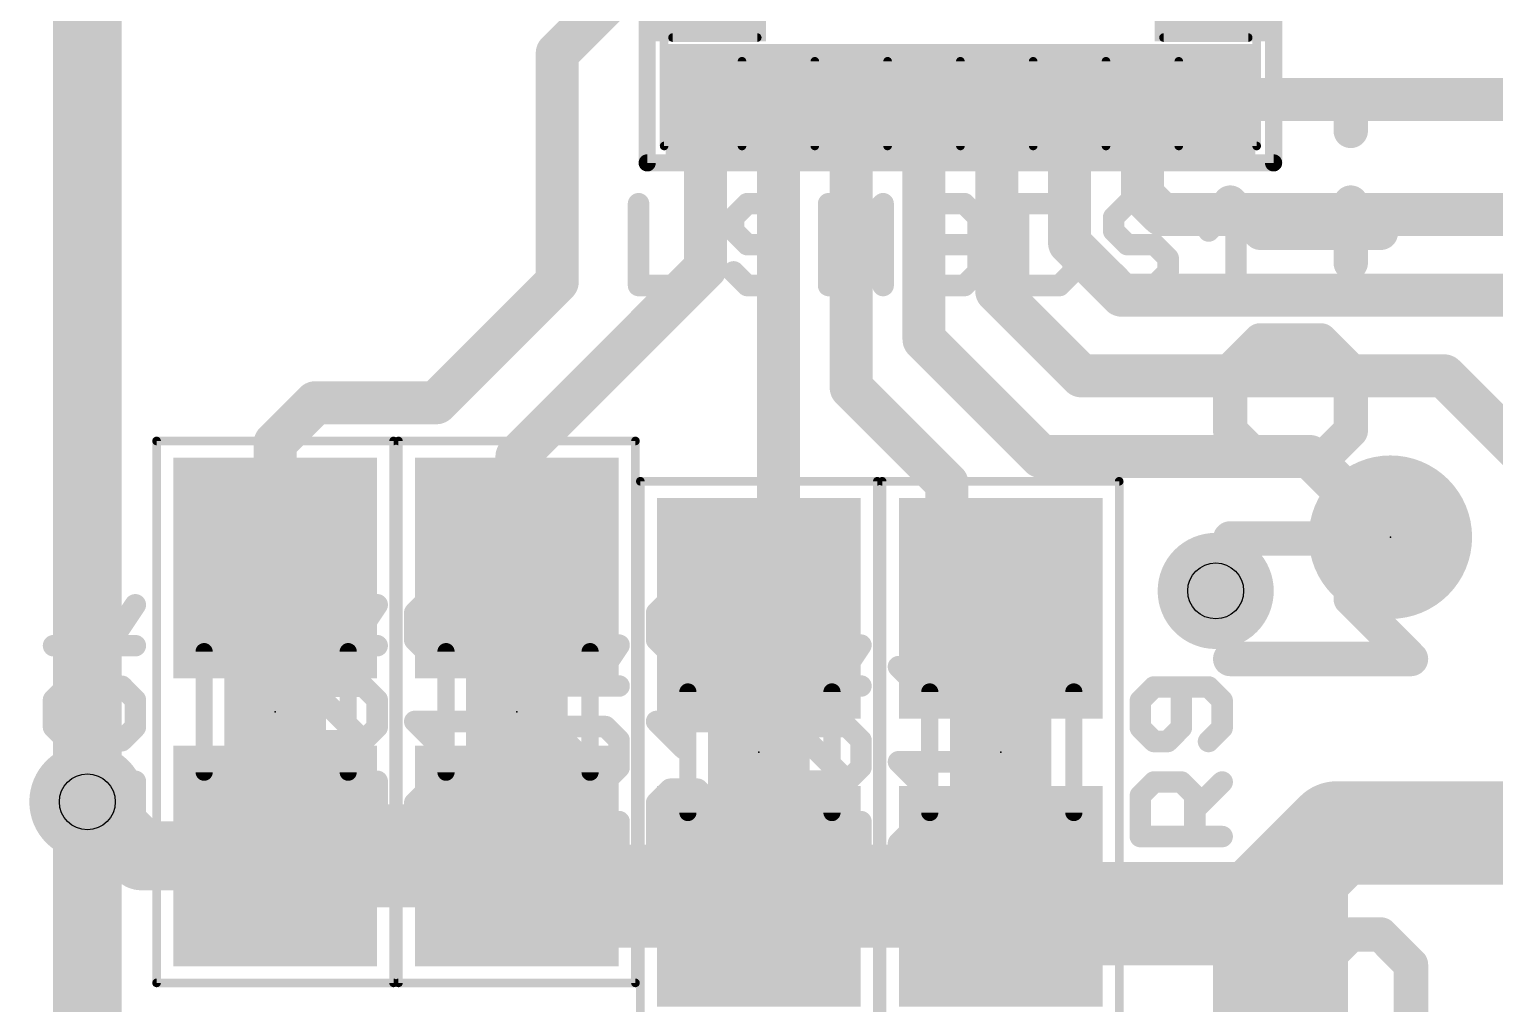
# Model space of a CAD drawing. Extents: x -44 to 63, y -21 to 59.
# Drawn here: x 7.2 to 15.86, y 12.49 to 18.24 of the extents above; entities that cross this region are included whole.
import ezdxf

# ---------------------------------------------------------------- set-up
doc = ezdxf.new("R2010")
doc.units = 0
for name, color, linetype in [('1', 12, 'CONTINUOUS'), ('16', 132, 'CONTINUOUS'), ('18', 110, 'CONTINUOUS'), ('21', 41, 'CONTINUOUS'), ('22', 40, 'CONTINUOUS'), ('23', 53, 'CONTINUOUS'), ('25', 253, 'CONTINUOUS'), ('27', 253, 'CONTINUOUS'), ('29', 253, 'CONTINUOUS'), ('31', 253, 'CONTINUOUS'), ('35', 253, 'CONTINUOUS'), ('39', 12, 'CONTINUOUS'), ('41', 12, 'CONTINUOUS'), ('44', 253, 'CONTINUOUS'), ('51', 53, 'CONTINUOUS')]:
    doc.layers.add(name, color=color, linetype=linetype)

# ---------------------------------------------------------------- blocks, each defined once
blk = doc.blocks.new('RECT')
blk.add_solid([(-0.5, -0.5), (0.5, -0.5), (-0.5, 0.5), (0.5, 0.5)])
blk = doc.blocks.new('PIE')
at = {"const_width": 0.5}
blk.add_lwpolyline([(0, -0.25, 1), (0, 0.25, 1), (0, -0.25)], format="xyb", dxfattribs=at)
blk = doc.blocks.new('ROUNDV')
at = {"const_width": 0.5}
blk.add_lwpolyline([(0, -0.25, 1), (0, 0.25, 1), (0, -0.25)], format="xyb", dxfattribs=at)

msp = doc.modelspace()

# ---------------------------------------------------------------- linework, layer by layer
at = {"layer": '1'}
for points, const_width in [([(10.6263, 18.405), (10.3187, 18.0975)], 0.254), ([(10.3187, 18.0975), (10.3187, 16.7481)], 0.254), ([(11.195, 17.825), (11.195, 16.8306)], 0.254), ([(11.625, 17.825), (11.625, 14.9356)], 0.254), ([(12.055, 17.825), (12.055, 16.1231)], 0.254), ([(12.485, 17.825), (12.485, 16.4075)], 0.254), ([(12.915, 17.825), (12.915, 16.6919)], 0.254), ([(13.345, 17.825), (13.345, 16.9763)], 0.254), ([(13.775, 17.825), (13.775, 17.2606)], 0.254), ([(14.205, 17.825), (17.735, 17.825)], 0.254), ([(13.775, 17.2606), (13.8906, 17.145)], 0.254), ([(13.8906, 17.145), (17.145, 17.145)], 0.254), ([(13.345, 16.9763), (13.6525, 16.6687)], 0.254), ([(11.195, 16.8306), (10.0806, 15.7163)], 0.254), ([(10.3187, 16.7481), (9.6044, 16.0338)], 0.254), ([(12.915, 16.6919), (13.4144, 16.1925)], 0.254), ([(13.6525, 16.6687), (16.3513, 16.6687)], 0.254), ([(12.485, 16.4075), (13.1763, 15.7163)], 0.254), ([(13.4144, 16.1925), (15.5575, 16.1925)], 0.254), ([(15.5575, 16.1925), (16.51, 15.24)], 0.254), ([(12.055, 16.1231), (12.6206, 15.5575)], 0.254), ([(8.89, 16.0338), (8.6519, 15.7956)], 0.254), ([(9.6044, 16.0338), (8.89, 16.0338)], 0.254), ([(8.6519, 15.7956), (8.6519, 15.0581)], 0.254), ([(10.0806, 15.7163), (10.0806, 15.0581)], 0.254), ([(13.1763, 15.7163), (14.7637, 15.7163)], 0.254), ([(14.7637, 15.7163), (15.24, 15.24)], 0.254), ([(12.6206, 15.5575), (12.6206, 15.1375)], 0.254), ([(12.6206, 15.1375), (12.9381, 14.82)], 0.254), ([(11.625, 14.9356), (11.5094, 14.82)], 0.254), ([(7.8621, 13.3581), (7.5431, 13.6771)], 0.4064), ([(14.9225, 13.4938), (14.6844, 13.2556)], 0.6096), ([(19.5263, 13.4938), (14.9225, 13.4938)], 0.6096), ([(8.6519, 13.3581), (10.0806, 13.3581)], 0.6096), ([(10.0806, 13.3581), (10.3187, 13.12)], 0.6096), ([(8.6519, 13.3581), (7.8621, 13.3581)], 0.4064), ([(14.6844, 13.2556), (14.4463, 13.0175)], 0.6096), ([(14.6844, 9.8556), (14.6844, 13.2556)], 0.6096), ([(10.0806, 13.3581), (10.0806, 13.2556)], 0.254), ([(10.3187, 13.12), (11.5094, 13.12)], 0.6096), ([(12.9381, 13.12), (11.5094, 13.12)], 0.6096), ([(13.0406, 13.0175), (12.9381, 13.12)], 0.6096), ([(14.4463, 13.0175), (13.0406, 13.0175)], 0.6096)]:
    msp.add_lwpolyline(points, dxfattribs=dict(at, const_width=const_width))
for points, const_width in [([(10.2738, 18.1424, 1), (10.3637, 18.0526)], 0.127), ([(10.3822, 18.0975, 1), (10.2553, 18.0975)], 0.127), ([(11.2585, 17.825, 1), (11.1315, 17.825)], 0.127), ([(11.6885, 17.825, 1), (11.5615, 17.825)], 0.127), ([(12.1185, 17.825, 1), (11.9915, 17.825)], 0.127), ([(12.5485, 17.825, 1), (12.4215, 17.825)], 0.127), ([(12.9785, 17.825, 1), (12.8515, 17.825)], 0.127), ([(13.4085, 17.825, 1), (13.2815, 17.825)], 0.127), ([(13.8385, 17.825, 1), (13.7115, 17.825)], 0.127), ([(14.205, 17.8885, 1), (14.205, 17.7615)], 0.127), ([(13.8199, 17.3055, 1), (13.7301, 17.2157)], 0.127), ([(13.7115, 17.2606, 1), (13.8385, 17.2606)], 0.127), ([(13.8906, 17.2085, 1), (13.8906, 17.0815)], 0.127), ([(13.8457, 17.1001, 1), (13.9355, 17.1899)], 0.127), ([(13.3899, 17.0212, 1), (13.3001, 16.9313)], 0.127), ([(13.2815, 16.9763, 1), (13.4085, 16.9763)], 0.127), ([(11.1315, 16.8306, 1), (11.2585, 16.8306)], 0.127), ([(11.2399, 16.7857, 1), (11.1501, 16.8755)], 0.127), ([(10.2553, 16.7481, 1), (10.3822, 16.7481)], 0.127), ([(10.3637, 16.7032, 1), (10.2738, 16.793)], 0.127), ([(12.9599, 16.7368, 1), (12.8701, 16.647)], 0.127), ([(13.6525, 16.7323, 1), (13.6525, 16.6052)], 0.127), ([(12.8515, 16.6919, 1), (12.9785, 16.6919)], 0.127), ([(13.6076, 16.6238, 1), (13.6974, 16.7137)], 0.127), ([(12.5299, 16.4524, 1), (12.4401, 16.3626)], 0.127), ([(12.4215, 16.4075, 1), (12.5485, 16.4075)], 0.127), ([(13.4144, 16.256, 1), (13.4144, 16.129)], 0.127), ([(13.3695, 16.1476, 1), (13.4593, 16.2374)], 0.127), ([(15.6024, 16.2374, 1), (15.5126, 16.1476)], 0.127), ([(15.5575, 16.129, 1), (15.5575, 16.256)], 0.127), ([(12.0999, 16.168, 1), (12.0101, 16.0782)], 0.127), ([(11.9915, 16.1231, 1), (12.1185, 16.1231)], 0.127), ([(8.89, 16.0973, 1), (8.89, 15.9703)], 0.127), ([(8.9349, 15.9888, 1), (8.8451, 16.0787)], 0.127), ([(9.5595, 16.0787, 1), (9.6493, 15.9888)], 0.127), ([(9.6044, 15.9703, 1), (9.6044, 16.0973)], 0.127), ([(8.7154, 15.7956, 1), (8.5884, 15.7956)], 0.127), ([(8.607, 15.8405, 1), (8.6968, 15.7507)], 0.127), ([(10.1441, 15.7163, 1), (10.0171, 15.7163)], 0.127), ([(13.1763, 15.7797, 1), (13.1763, 15.6528)], 0.127), ([(14.8087, 15.7612, 1), (14.7188, 15.6713)], 0.127), ([(14.7637, 15.6528, 1), (14.7637, 15.7797)], 0.127), ([(10.0357, 15.7612, 1), (10.1255, 15.6713)], 0.127), ([(13.1313, 15.6713, 1), (13.2212, 15.7612)], 0.127), ([(12.6841, 15.5575, 1), (12.5571, 15.5575)], 0.127), ([(12.5757, 15.5126, 1), (12.6655, 15.6024)], 0.127), ([(15.1951, 15.1951, 1), (15.2849, 15.2849)], 0.127), ([(12.6655, 15.1824, 1), (12.5757, 15.0926)], 0.127), ([(12.5571, 15.1375, 1), (12.6841, 15.1375)], 0.127), ([(8.5884, 15.0581, 1), (8.7154, 15.0581)], 0.127), ([(10.0171, 15.0581, 1), (10.1441, 15.0581)], 0.127), ([(11.6699, 14.8907, 1), (11.5801, 14.9805)], 0.127), ([(11.5615, 14.9356, 1), (11.6885, 14.9356)], 0.127), ([(11.4645, 14.8649, 1), (11.5543, 14.7751)], 0.127), ([(12.8932, 14.7751, 1), (12.983, 14.8649)], 0.127), ([(7.615, 13.7489, 1), (7.4713, 13.6053)], 0.2032), ([(14.9225, 13.6462, 1), (14.9225, 13.3414)], 0.3048), ([(15.0303, 13.386, 1), (14.8147, 13.6015)], 0.3048), ([(8.6519, 13.5105, 1), (8.6519, 13.2057)], 0.3048), ([(10.1884, 13.4659, 1), (9.9729, 13.2504)], 0.3048), ([(10.0806, 13.2057, 1), (10.0806, 13.5105)], 0.3048), ([(7.8621, 13.4597, 1), (7.8621, 13.2565)], 0.2032), ([(7.7903, 13.2863, 1), (7.9339, 13.43)], 0.2032), ([(8.6519, 13.2565, 1), (8.6519, 13.4597)], 0.2032), ([(14.8368, 13.2556, 1), (14.532, 13.2556)], 0.3048), ([(14.5766, 13.3634, 1), (14.7921, 13.1479)], 0.3048), ([(14.7921, 13.1479, 1), (14.5766, 13.3634)], 0.3048), ([(10.1441, 13.3581, 1), (10.0171, 13.3581)], 0.127), ([(10.3187, 13.2724, 1), (10.3187, 12.9676)], 0.3048), ([(11.5094, 13.2724, 1), (11.5094, 12.9676)], 0.3048), ([(11.5094, 12.9676, 1), (11.5094, 13.2724)], 0.3048), ([(13.0459, 13.2278, 1), (12.8304, 13.0122)], 0.3048), ([(12.9381, 12.9676, 1), (12.9381, 13.2724)], 0.3048), ([(10.211, 13.0122, 1), (10.4265, 13.2278)], 0.3048), ([(10.0171, 13.2556, 1), (10.1441, 13.2556)], 0.127), ([(13.0406, 13.1699, 1), (13.0406, 12.8651)], 0.3048), ([(12.9329, 12.9097, 1), (13.1484, 13.1253)], 0.3048), ([(14.3385, 13.1253, 1), (14.554, 12.9097)], 0.3048), ([(14.4463, 12.8651, 1), (14.4463, 13.1699)], 0.3048)]:
    msp.add_lwpolyline(points, format="xyb", dxfattribs=dict(at, const_width=const_width))
at = {"layer": '16', "const_width": 0.4064}
for points in [[(7.5431, 13.6771), (7.5431, 18.735)], [(7.5431, 12.0635), (7.5431, 13.6771)]]:
    msp.add_lwpolyline(points, dxfattribs=at)
at = {"layer": '16', "const_width": 0.2032}
for points in [[(7.6447, 13.6771, 1), (7.4415, 13.6771)], [(7.4415, 13.6771, 1), (7.6447, 13.6771)]]:
    msp.add_lwpolyline(points, format="xyb", dxfattribs=at)
at = {"layer": '21', "const_width": 0.1016}
for points in [[(10.85, 17.45), (10.85, 20.65)], [(14.55, 20.65), (14.55, 17.45)], [(14.55, 17.45), (10.85, 17.45)]]:
    msp.add_lwpolyline(points, dxfattribs=at)
at = {"layer": '21', "const_width": 0.0508}
for points in [[(10.85, 17.4754, 1), (10.85, 17.4246)], [(14.55, 17.4246, 1), (14.55, 17.4754)], [(10.8246, 17.45, 1), (10.8754, 17.45)], [(14.5246, 17.45, 1), (14.5754, 17.45)]]:
    msp.add_lwpolyline(points, format="xyb", dxfattribs=at)
at = {"layer": '22', "const_width": 0.2032}
for points in [[(14.2939, 17.6391), (14.2939, 17.995)], [(15.0057, 17.817), (14.2939, 17.817)], [(15.0057, 17.6391), (15.0057, 17.817)], [(15.5395, 17.817), (15.3616, 17.817)], [(14.4718, 17.0374), (14.2939, 17.2154)], [(15.0057, 16.8595), (15.0057, 17.2154)], [(15.1836, 17.0374), (14.4718, 17.0374)], [(14.2939, 16.2239), (14.4718, 16.4019)], [(14.4718, 16.4019), (14.8277, 16.4019)], [(14.8277, 16.4019), (15.0057, 16.2239)], [(14.2939, 15.868), (14.2939, 16.2239)], [(15.0057, 16.2239), (15.0057, 15.868)], [(14.4718, 15.6901), (14.2939, 15.868)], [(15.0057, 15.868), (14.8277, 15.6901)], [(14.8277, 15.6901), (14.4718, 15.6901)], [(15.3616, 15.2325), (14.2939, 15.2325)], [(15.0057, 14.8766), (15.3616, 15.2325)], [(15.3616, 14.5207), (15.0057, 14.8766)], [(14.2939, 14.5207), (15.3616, 14.5207)], [(14.2939, 12.8937), (14.2939, 12.1819)], [(14.2939, 12.1819), (15.0057, 12.8937)], [(15.0057, 12.8937), (15.1836, 12.8937)], [(15.1836, 12.8937), (15.3616, 12.7157)], [(15.3616, 12.7157), (15.3616, 12.3598)]]:
    msp.add_lwpolyline(points, dxfattribs=at)
at = {"layer": '22', "const_width": 0.1016}
for points in [[(14.3447, 17.995, 1), (14.2431, 17.995)], [(14.2939, 17.8678, 1), (14.2939, 17.7662)], [(15.0565, 17.817, 1), (14.9549, 17.817)], [(15.0057, 17.7662, 1), (15.0057, 17.8678)], [(15.3616, 17.8678, 1), (15.3616, 17.7662)], [(15.5395, 17.7662, 1), (15.5395, 17.8678)], [(14.2431, 17.6391, 1), (14.3447, 17.6391)], [(14.9549, 17.6391, 1), (15.0565, 17.6391)], [(14.3298, 17.2513, 1), (14.2579, 17.1794)], [(15.0565, 17.2154, 1), (14.9549, 17.2154)], [(14.4718, 17.0882, 1), (14.4718, 16.9866)], [(15.1836, 16.9866, 1), (15.1836, 17.0882)], [(14.4359, 17.0015, 1), (14.5077, 17.0733)], [(14.9549, 16.8595, 1), (15.0565, 16.8595)], [(14.4718, 16.4527, 1), (14.4718, 16.3511)], [(14.5077, 16.3659, 1), (14.4359, 16.4378)], [(14.8636, 16.4378, 1), (14.7918, 16.3659)], [(14.8277, 16.3511, 1), (14.8277, 16.4527)], [(14.2579, 16.2598, 1), (14.3298, 16.188)], [(14.3447, 16.2239, 1), (14.2431, 16.2239)], [(15.0565, 16.2239, 1), (14.9549, 16.2239)], [(14.9697, 16.188, 1), (15.0416, 16.2598)], [(14.3298, 15.9039, 1), (14.2579, 15.8321)], [(15.0416, 15.8321, 1), (14.9697, 15.9039)], [(14.2431, 15.868, 1), (14.3447, 15.868)], [(14.9549, 15.868, 1), (15.0565, 15.868)], [(14.4718, 15.7409, 1), (14.4718, 15.6393)], [(14.4359, 15.6541, 1), (14.5077, 15.726)], [(14.7918, 15.726, 1), (14.8636, 15.6541)], [(14.8277, 15.6393, 1), (14.8277, 15.7409)], [(14.2939, 15.2833, 1), (14.2939, 15.1817)], [(15.3975, 15.1965, 1), (15.3256, 15.2684)], [(15.3616, 15.1817, 1), (15.3616, 15.2833)], [(15.0416, 14.9125, 1), (14.9697, 14.8406)], [(14.9697, 14.9125, 1), (15.0416, 14.8406)], [(14.2939, 14.5715, 1), (14.2939, 14.4699)], [(15.3256, 14.4847, 1), (15.3975, 14.5566)], [(15.3616, 14.4699, 1), (15.3616, 14.5715)], [(14.3447, 12.8937, 1), (14.2431, 12.8937)], [(15.0057, 12.9445, 1), (15.0057, 12.8429)], [(15.0416, 12.8578, 1), (14.9697, 12.9296)], [(15.2195, 12.9296, 1), (15.1477, 12.8578)], [(15.1836, 12.8429, 1), (15.1836, 12.9445)], [(15.4124, 12.7157, 1), (15.3108, 12.7157)], [(15.3256, 12.6798, 1), (15.3975, 12.7516)]]:
    msp.add_lwpolyline(points, format="xyb", dxfattribs=at)
at = {"layer": '23'}
for p in [(15.24, 15.24), (8.6519, 14.2081), (10.0806, 14.2081), (11.5094, 13.97), (12.9381, 13.97)]:
    msp.add_point(p, dxfattribs=at)
at = {"layer": '25', "const_width": 0.127}
for points in [[(9.5575, 14.8743), (9.477, 14.7938)], [(9.638, 14.8743), (9.5575, 14.8743)], [(9.96, 14.5523), (9.638, 14.8743)], [(9.96, 14.8743), (9.96, 14.5523)], [(10.9057, 14.7938), (10.9862, 14.8743)], [(10.9862, 14.8743), (11.3082, 14.8743)], [(11.3082, 14.5523), (10.9862, 14.8743)], [(11.3082, 14.8743), (11.3887, 14.7938)], [(9.477, 14.7938), (9.477, 14.6328)], [(10.9057, 14.6328), (10.9057, 14.7938)], [(11.3887, 14.7938), (11.3887, 14.6328)], [(9.477, 14.6328), (9.5575, 14.5523)], [(10.9862, 14.5523), (10.9057, 14.6328)], [(11.3887, 14.6328), (11.3082, 14.5523)], [(12.8175, 14.3142), (12.8175, 14.6362)], [(11.3082, 14.5523), (10.9862, 14.5523)], [(12.4955, 14.3142), (12.3345, 14.4752)], [(12.3345, 14.4752), (12.8175, 14.4752)], [(9.96, 13.991), (9.96, 14.313)], [(11.3887, 13.991), (11.3887, 14.313)], [(13.8437, 14.3555), (13.7632, 14.275)], [(14.1657, 14.3555), (13.8437, 14.3555)], [(14.0047, 14.114), (14.0047, 14.3555)], [(14.2462, 14.275), (14.1657, 14.3555)], [(13.7632, 14.275), (13.7632, 14.114)], [(14.2462, 14.114), (14.2462, 14.275)], [(9.638, 13.991), (9.477, 14.152)], [(9.477, 14.152), (9.96, 14.152)], [(11.0667, 13.991), (10.9057, 14.152)], [(10.9057, 14.152), (11.3887, 14.152)], [(12.8175, 13.7528), (12.8175, 14.0748)], [(13.7632, 14.114), (13.8437, 14.0335)], [(13.9242, 14.0335), (14.0047, 14.114)], [(14.1657, 14.0335), (14.2462, 14.114)], [(13.8437, 14.0335), (13.9242, 14.0335)], [(12.4955, 13.7528), (12.3345, 13.9138)], [(12.3345, 13.9138), (12.8175, 13.9138)], [(13.7632, 13.7137), (13.8437, 13.7942)], [(13.8437, 13.7942), (14.0047, 13.7942)], [(14.0047, 13.7942), (14.0852, 13.7137)], [(14.0852, 13.6332), (14.2462, 13.7942)], [(9.477, 13.6712), (9.5575, 13.7517)], [(9.5575, 13.7517), (9.7185, 13.7517)], [(9.7185, 13.7517), (9.799, 13.6712)], [(9.799, 13.5907), (9.96, 13.7517)], [(10.9057, 13.6712), (10.9862, 13.7517)], [(10.9862, 13.7517), (11.1472, 13.7517)], [(11.1472, 13.7517), (11.2277, 13.6712)], [(11.2277, 13.5907), (11.3887, 13.7517)], [(13.7632, 13.4722), (13.7632, 13.7137)], [(14.0852, 13.7137), (14.0852, 13.4722)], [(9.477, 13.4297), (9.477, 13.6712)], [(9.799, 13.6712), (9.799, 13.4297)], [(10.9057, 13.4297), (10.9057, 13.6712)], [(11.2277, 13.6712), (11.2277, 13.4297)], [(12.3345, 13.433), (12.415, 13.5135)], [(12.415, 13.5135), (12.576, 13.5135)], [(12.576, 13.5135), (12.6565, 13.433)], [(12.6565, 13.3525), (12.8175, 13.5135)], [(14.2462, 13.4722), (13.7632, 13.4722)], [(9.96, 13.4297), (9.477, 13.4297)], [(11.3887, 13.4297), (10.9057, 13.4297)], [(12.3345, 13.1915), (12.3345, 13.433)], [(12.6565, 13.433), (12.6565, 13.1915)], [(12.8175, 13.1915), (12.3345, 13.1915)]]:
    msp.add_lwpolyline(points, dxfattribs=at)
at = {"layer": '25', "const_width": 0.0635}
for points in [[(9.5575, 14.906, 1), (9.5575, 14.8425)], [(9.5799, 14.8518, 1), (9.535, 14.8967)], [(9.6604, 14.8967, 1), (9.6155, 14.8518)], [(9.638, 14.8425, 1), (9.638, 14.906)], [(9.9917, 14.8743, 1), (9.9282, 14.8743)], [(10.9862, 14.906, 1), (10.9862, 14.8425)], [(11.0087, 14.8967, 1), (10.9638, 14.8518)], [(11.0087, 14.8518, 1), (10.9638, 14.8967)], [(11.3307, 14.8967, 1), (11.2858, 14.8518)], [(11.3082, 14.8425, 1), (11.3082, 14.906)], [(9.5087, 14.7938, 1), (9.4452, 14.7938)], [(9.4545, 14.8162, 1), (9.4994, 14.7713)], [(10.9375, 14.7938, 1), (10.874, 14.7938)], [(10.8833, 14.8162, 1), (10.9282, 14.7713)], [(11.4205, 14.7938, 1), (11.357, 14.7938)], [(11.3663, 14.7713, 1), (11.4112, 14.8162)], [(9.4452, 14.6328, 1), (9.5087, 14.6328)], [(9.4994, 14.6552, 1), (9.4545, 14.6103)], [(10.9282, 14.6552, 1), (10.8833, 14.6103)], [(10.874, 14.6328, 1), (10.9375, 14.6328)], [(11.357, 14.6328, 1), (11.4205, 14.6328)], [(11.4112, 14.6103, 1), (11.3663, 14.6552)], [(12.8492, 14.6362, 1), (12.7857, 14.6362)], [(9.535, 14.5298, 1), (9.5799, 14.5747)], [(9.9282, 14.5523, 1), (9.9917, 14.5523)], [(9.9375, 14.5298, 1), (9.9824, 14.5747)], [(10.9862, 14.584, 1), (10.9862, 14.5205)], [(10.9638, 14.5298, 1), (11.0087, 14.5747)], [(11.2858, 14.5747, 1), (11.3307, 14.5298)], [(11.2858, 14.5298, 1), (11.3307, 14.5747)], [(11.3082, 14.5205, 1), (11.3082, 14.584)], [(12.3569, 14.4976, 1), (12.312, 14.4527)], [(12.3345, 14.5069, 1), (12.3345, 14.4434)], [(12.8175, 14.4434, 1), (12.8175, 14.5069)], [(9.9917, 14.313, 1), (9.9282, 14.313)], [(11.4205, 14.313, 1), (11.357, 14.313)], [(13.8437, 14.3873, 1), (13.8437, 14.3238)], [(13.8662, 14.3331, 1), (13.8213, 14.378)], [(14.0365, 14.3555, 1), (13.973, 14.3555)], [(14.1882, 14.378, 1), (14.1433, 14.3331)], [(14.1657, 14.3238, 1), (14.1657, 14.3873)], [(12.473, 14.2917, 1), (12.5179, 14.3366)], [(12.7857, 14.3142, 1), (12.8492, 14.3142)], [(13.795, 14.275, 1), (13.7315, 14.275)], [(13.7408, 14.2975, 1), (13.7857, 14.2526)], [(14.278, 14.275, 1), (14.2145, 14.275)], [(14.2238, 14.2526, 1), (14.2687, 14.2975)], [(9.4994, 14.1744, 1), (9.4545, 14.1295)], [(9.477, 14.1837, 1), (9.477, 14.1202)], [(9.96, 14.1202, 1), (9.96, 14.1837)], [(10.9057, 14.1837, 1), (10.9057, 14.1202)], [(10.9282, 14.1744, 1), (10.8833, 14.1295)], [(11.3887, 14.1202, 1), (11.3887, 14.1837)], [(12.8492, 14.0748, 1), (12.7857, 14.0748)], [(13.7315, 14.114, 1), (13.795, 14.114)], [(13.7857, 14.1364, 1), (13.7408, 14.0915)], [(13.973, 14.114, 1), (14.0365, 14.114)], [(14.0272, 14.0915, 1), (13.9823, 14.1364)], [(14.2145, 14.114, 1), (14.278, 14.114)], [(14.2687, 14.0915, 1), (14.2238, 14.1364)], [(9.6155, 13.9685, 1), (9.6604, 14.0134)], [(9.9282, 13.991, 1), (9.9917, 13.991)], [(11.0443, 13.9685, 1), (11.0892, 14.0134)], [(11.357, 13.991, 1), (11.4205, 13.991)], [(13.8437, 14.0652, 1), (13.8437, 14.0017)], [(13.8213, 14.011, 1), (13.8662, 14.0559)], [(13.9018, 14.0559, 1), (13.9467, 14.011)], [(13.9242, 14.0017, 1), (13.9242, 14.0652)], [(14.1433, 14.0559, 1), (14.1882, 14.011)], [(12.3345, 13.9456, 1), (12.3345, 13.8821)], [(12.3569, 13.9363, 1), (12.312, 13.8914)], [(12.8175, 13.8821, 1), (12.8175, 13.9456)], [(13.8437, 13.8259, 1), (13.8437, 13.7624)], [(13.8662, 13.7717, 1), (13.8213, 13.8166)], [(14.0272, 13.8166, 1), (13.9823, 13.7717)], [(14.0047, 13.7624, 1), (14.0047, 13.8259)], [(14.2687, 13.7717, 1), (14.2238, 13.8166)], [(9.5575, 13.7834, 1), (9.5575, 13.7199)], [(9.5799, 13.7292, 1), (9.535, 13.7741)], [(9.7409, 13.7741, 1), (9.696, 13.7292)], [(9.7185, 13.7199, 1), (9.7185, 13.7834)], [(9.9824, 13.7292, 1), (9.9375, 13.7741)], [(10.9862, 13.7834, 1), (10.9862, 13.7199)], [(11.0087, 13.7292, 1), (10.9638, 13.7741)], [(11.1697, 13.7741, 1), (11.1248, 13.7292)], [(11.1472, 13.7199, 1), (11.1472, 13.7834)], [(11.4112, 13.7292, 1), (11.3663, 13.7741)], [(12.473, 13.7304, 1), (12.5179, 13.7753)], [(12.7857, 13.7528, 1), (12.8492, 13.7528)], [(13.795, 13.7137, 1), (13.7315, 13.7137)], [(13.7408, 13.7361, 1), (13.7857, 13.6912)], [(14.117, 13.7137, 1), (14.0535, 13.7137)], [(14.0628, 13.6912, 1), (14.1077, 13.7361)], [(9.5087, 13.6712, 1), (9.4452, 13.6712)], [(9.4545, 13.6936, 1), (9.4994, 13.6487)], [(9.8307, 13.6712, 1), (9.7672, 13.6712)], [(9.7765, 13.6487, 1), (9.8214, 13.6936)], [(10.9375, 13.6712, 1), (10.874, 13.6712)], [(10.8833, 13.6936, 1), (10.9282, 13.6487)], [(11.2595, 13.6712, 1), (11.196, 13.6712)], [(11.2053, 13.6487, 1), (11.2502, 13.6936)], [(14.0628, 13.6556, 1), (14.1077, 13.6107)], [(9.7765, 13.6131, 1), (9.8214, 13.5682)], [(11.2053, 13.6131, 1), (11.2502, 13.5682)], [(12.415, 13.5453, 1), (12.415, 13.4818)], [(12.4374, 13.4911, 1), (12.3925, 13.536)], [(12.5984, 13.536, 1), (12.5535, 13.4911)], [(12.576, 13.4818, 1), (12.576, 13.5453)], [(12.8399, 13.4911, 1), (12.795, 13.536)], [(13.7632, 13.5039, 1), (13.7632, 13.4404)], [(13.7315, 13.4722, 1), (13.795, 13.4722)], [(14.0535, 13.4722, 1), (14.117, 13.4722)], [(14.2462, 13.4404, 1), (14.2462, 13.5039)], [(9.4452, 13.4297, 1), (9.5087, 13.4297)], [(9.477, 13.4614, 1), (9.477, 13.3979)], [(9.7672, 13.4297, 1), (9.8307, 13.4297)], [(9.96, 13.3979, 1), (9.96, 13.4614)], [(10.9057, 13.4614, 1), (10.9057, 13.3979)], [(10.874, 13.4297, 1), (10.9375, 13.4297)], [(11.196, 13.4297, 1), (11.2595, 13.4297)], [(11.3887, 13.3979, 1), (11.3887, 13.4614)], [(12.3662, 13.433, 1), (12.3027, 13.433)], [(12.312, 13.4555, 1), (12.3569, 13.4106)], [(12.6882, 13.433, 1), (12.6247, 13.433)], [(12.634, 13.4106, 1), (12.6789, 13.4555)], [(12.634, 13.375, 1), (12.6789, 13.3301)], [(12.3345, 13.2233, 1), (12.3345, 13.1598)], [(12.8175, 13.1598, 1), (12.8175, 13.2233)], [(12.3027, 13.1915, 1), (12.3662, 13.1915)], [(12.6247, 13.1915, 1), (12.6882, 13.1915)]]:
    msp.add_lwpolyline(points, format="xyb", dxfattribs=at)
at = {"layer": '27', "const_width": 0.127}
for points in [[(10.7989, 17.2089), (10.7989, 16.7259)], [(11.4407, 17.2089), (11.3602, 17.1284)], [(11.6017, 17.2089), (11.4407, 17.2089)], [(11.6822, 17.1284), (11.6017, 17.2089)], [(11.9215, 16.7259), (11.9215, 17.2089)], [(11.9215, 17.2089), (12.0825, 17.0479)], [(12.0825, 17.0479), (12.2435, 17.2089)], [(12.2435, 17.2089), (12.2435, 16.7259)], [(12.5633, 17.2089), (12.4828, 17.1284)], [(12.7243, 17.2089), (12.5633, 17.2089)], [(12.8048, 17.1284), (12.7243, 17.2089)], [(13.0441, 17.2089), (13.0441, 16.7259)], [(13.2857, 17.2089), (13.0441, 17.2089)], [(13.3662, 17.1284), (13.2857, 17.2089)], [(13.686, 17.2089), (13.6055, 17.1284)], [(13.847, 17.2089), (13.686, 17.2089)], [(13.9275, 17.1284), (13.847, 17.2089)], [(14.1668, 17.0479), (14.3278, 17.2089)], [(14.3278, 17.2089), (14.3278, 16.7259)], [(11.3602, 17.1284), (11.3602, 17.0479)], [(12.4828, 17.1284), (12.4828, 17.0479)], [(12.8048, 16.8064), (12.8048, 17.1284)], [(13.3662, 16.8064), (13.3662, 17.1284)], [(13.6055, 17.1284), (13.6055, 17.0479)], [(11.3602, 17.0479), (11.4407, 16.9674)], [(12.4828, 17.0479), (12.5633, 16.9674)], [(13.6055, 17.0479), (13.686, 16.9674)], [(11.4407, 16.9674), (11.6017, 16.9674)], [(11.6017, 16.9674), (11.6822, 16.8869)], [(12.5633, 16.9674), (12.8048, 16.9674)], [(13.686, 16.9674), (13.847, 16.9674)], [(13.847, 16.9674), (13.9275, 16.8869)], [(11.6822, 16.8869), (11.6822, 16.8064)], [(13.9275, 16.8869), (13.9275, 16.8064)], [(11.4407, 16.7259), (11.3602, 16.8064)], [(11.6822, 16.8064), (11.6017, 16.7259)], [(12.4828, 16.8064), (12.5633, 16.7259)], [(12.7243, 16.7259), (12.8048, 16.8064)], [(13.2857, 16.7259), (13.3662, 16.8064)], [(13.686, 16.7259), (13.6055, 16.8064)], [(13.9275, 16.8064), (13.847, 16.7259)], [(10.7989, 16.7259), (11.1209, 16.7259)], [(11.6017, 16.7259), (11.4407, 16.7259)], [(12.5633, 16.7259), (12.7243, 16.7259)], [(13.0441, 16.7259), (13.2857, 16.7259)], [(13.847, 16.7259), (13.686, 16.7259)], [(14.1668, 16.7259), (14.4888, 16.7259)], [(7.6654, 14.5991), (7.5044, 14.8406)], [(7.8264, 14.8406), (7.6654, 14.5991)], [(9.0941, 14.5991), (8.9331, 14.8406)], [(9.2551, 14.8406), (9.0941, 14.5991)], [(7.8264, 14.5991), (7.3434, 14.5991)], [(9.2551, 14.5991), (8.7721, 14.5991)], [(10.5229, 14.3609), (10.3619, 14.6024)], [(10.6839, 14.6024), (10.5229, 14.3609)], [(11.9516, 14.3609), (11.7906, 14.6024)], [(12.1126, 14.6024), (11.9516, 14.3609)], [(7.3434, 14.2793), (7.4239, 14.3598)], [(7.4239, 14.3598), (7.7459, 14.3598)], [(7.7459, 14.0377), (7.4239, 14.3598)], [(7.7459, 14.3598), (7.8264, 14.2793)], [(8.7721, 14.2793), (8.8526, 14.3598)], [(8.8526, 14.3598), (9.1746, 14.3598)], [(9.1746, 14.0377), (8.8526, 14.3598)], [(9.1746, 14.3598), (9.2551, 14.2793)], [(10.6839, 14.3609), (10.2009, 14.3609)], [(12.1126, 14.3609), (11.6296, 14.3609)], [(7.3434, 14.1182), (7.3434, 14.2793)], [(7.8264, 14.2793), (7.8264, 14.1182)], [(8.7721, 14.1182), (8.7721, 14.2793)], [(9.2551, 14.2793), (9.2551, 14.1182)], [(7.4239, 14.0377), (7.3434, 14.1182)], [(7.8264, 14.1182), (7.7459, 14.0377)], [(8.8526, 14.0377), (8.7721, 14.1182)], [(9.2551, 14.1182), (9.1746, 14.0377)], [(10.2009, 14.0411), (10.2814, 14.1216)], [(10.2814, 14.1216), (10.6034, 14.1216)], [(10.6034, 13.7996), (10.2814, 14.1216)], [(10.6034, 14.1216), (10.6839, 14.0411)], [(11.6296, 14.0411), (11.7101, 14.1216)], [(11.7101, 14.1216), (12.0321, 14.1216)], [(12.0321, 13.7996), (11.7101, 14.1216)], [(12.0321, 14.1216), (12.1126, 14.0411)], [(7.7459, 14.0377), (7.4239, 14.0377)], [(9.1746, 14.0377), (8.8526, 14.0377)], [(10.2009, 13.8801), (10.2009, 14.0411)], [(10.6839, 14.0411), (10.6839, 13.8801)], [(11.6296, 13.8801), (11.6296, 14.0411)], [(12.1126, 14.0411), (12.1126, 13.8801)], [(10.2814, 13.7996), (10.2009, 13.8801)], [(10.6839, 13.8801), (10.6034, 13.7996)], [(11.7101, 13.7996), (11.6296, 13.8801)], [(12.1126, 13.8801), (12.0321, 13.7996)], [(7.8264, 13.4764), (7.8264, 13.7984)], [(9.2551, 13.4764), (9.2551, 13.7984)], [(10.6034, 13.7996), (10.2814, 13.7996)], [(12.0321, 13.7996), (11.7101, 13.7996)], [(7.5044, 13.4764), (7.3434, 13.6374)], [(7.3434, 13.6374), (7.8264, 13.6374)], [(8.9331, 13.4764), (8.7721, 13.6374)], [(8.7721, 13.6374), (9.2551, 13.6374)], [(10.6839, 13.2383), (10.6839, 13.5603)], [(12.1126, 13.2383), (12.1126, 13.5603)], [(10.3619, 13.2383), (10.2009, 13.3993)], [(10.2009, 13.3993), (10.6839, 13.3993)], [(11.7906, 13.2383), (11.6296, 13.3993)], [(11.6296, 13.3993), (12.1126, 13.3993)]]:
    msp.add_lwpolyline(points, dxfattribs=at)
at = {"layer": '27', "const_width": 0.0635}
for points in [[(10.8307, 17.2089, 1), (10.7672, 17.2089)], [(11.4407, 17.2407, 1), (11.4407, 17.1772)], [(11.4632, 17.1865, 1), (11.4183, 17.2314)], [(11.6242, 17.2314, 1), (11.5793, 17.1865)], [(11.6017, 17.1772, 1), (11.6017, 17.2407)], [(11.9533, 17.2089, 1), (11.8898, 17.2089)], [(11.944, 17.2314, 1), (11.8991, 17.1865)], [(12.2753, 17.2089, 1), (12.2118, 17.2089)], [(12.266, 17.1865, 1), (12.2211, 17.2314)], [(12.5633, 17.2407, 1), (12.5633, 17.1772)], [(12.5858, 17.1865, 1), (12.5409, 17.2314)], [(12.7468, 17.2314, 1), (12.7019, 17.1865)], [(12.7243, 17.1772, 1), (12.7243, 17.2407)], [(13.0441, 17.2407, 1), (13.0441, 17.1772)], [(13.0759, 17.2089, 1), (13.0124, 17.2089)], [(13.3081, 17.2314, 1), (13.2632, 17.1865)], [(13.2857, 17.1772, 1), (13.2857, 17.2407)], [(13.686, 17.2407, 1), (13.686, 17.1772)], [(13.7084, 17.1865, 1), (13.6635, 17.2314)], [(13.8694, 17.2314, 1), (13.8245, 17.1865)], [(13.847, 17.1772, 1), (13.847, 17.2407)], [(14.3595, 17.2089, 1), (14.296, 17.2089)], [(14.3502, 17.1865, 1), (14.3053, 17.2314)], [(11.392, 17.1284, 1), (11.3285, 17.1284)], [(11.3378, 17.1509, 1), (11.3827, 17.106)], [(11.6598, 17.106, 1), (11.7047, 17.1509)], [(12.5146, 17.1284, 1), (12.4511, 17.1284)], [(12.4604, 17.1509, 1), (12.5053, 17.106)], [(12.8366, 17.1284, 1), (12.7731, 17.1284)], [(12.7824, 17.106, 1), (12.8273, 17.1509)], [(13.3979, 17.1284, 1), (13.3344, 17.1284)], [(13.3437, 17.106, 1), (13.3886, 17.1509)], [(13.6372, 17.1284, 1), (13.5737, 17.1284)], [(13.583, 17.1509, 1), (13.6279, 17.106)], [(13.905, 17.106, 1), (13.9499, 17.1509)], [(11.3827, 17.0704, 1), (11.3378, 17.0255)], [(11.3285, 17.0479, 1), (11.392, 17.0479)], [(12.0601, 17.0704, 1), (12.105, 17.0255)], [(12.0601, 17.0255, 1), (12.105, 17.0704)], [(12.4511, 17.0479, 1), (12.5146, 17.0479)], [(12.5053, 17.0704, 1), (12.4604, 17.0255)], [(13.6279, 17.0704, 1), (13.583, 17.0255)], [(13.5737, 17.0479, 1), (13.6372, 17.0479)], [(14.1443, 17.0704, 1), (14.1892, 17.0255)], [(11.4407, 16.9992, 1), (11.4407, 16.9357)], [(11.4183, 16.945, 1), (11.4632, 16.9899)], [(11.6242, 16.9899, 1), (11.5793, 16.945)], [(11.6017, 16.9357, 1), (11.6017, 16.9992)], [(12.5633, 16.9992, 1), (12.5633, 16.9357)], [(12.5409, 16.945, 1), (12.5858, 16.9899)], [(12.8048, 16.9357, 1), (12.8048, 16.9992)], [(13.686, 16.9992, 1), (13.686, 16.9357)], [(13.6635, 16.945, 1), (13.7084, 16.9899)], [(13.8694, 16.9899, 1), (13.8245, 16.945)], [(13.847, 16.9357, 1), (13.847, 16.9992)], [(11.714, 16.8869, 1), (11.6505, 16.8869)], [(11.6598, 16.8645, 1), (11.7047, 16.9094)], [(13.9592, 16.8869, 1), (13.8957, 16.8869)], [(13.905, 16.8645, 1), (13.9499, 16.9094)], [(11.3827, 16.8289, 1), (11.3378, 16.7839)], [(11.6505, 16.8064, 1), (11.714, 16.8064)], [(11.7047, 16.7839, 1), (11.6598, 16.8289)], [(12.5053, 16.8289, 1), (12.4604, 16.7839)], [(12.7731, 16.8064, 1), (12.8366, 16.8064)], [(12.8273, 16.7839, 1), (12.7824, 16.8289)], [(13.3344, 16.8064, 1), (13.3979, 16.8064)], [(13.3886, 16.7839, 1), (13.3437, 16.8289)], [(13.6279, 16.8289, 1), (13.583, 16.7839)], [(13.8957, 16.8064, 1), (13.9592, 16.8064)], [(13.9499, 16.7839, 1), (13.905, 16.8289)], [(10.7989, 16.7576, 1), (10.7989, 16.6942)], [(10.7672, 16.7259, 1), (10.8307, 16.7259)], [(11.1209, 16.6942, 1), (11.1209, 16.7576)], [(11.4407, 16.7576, 1), (11.4407, 16.6942)], [(11.4183, 16.7034, 1), (11.4632, 16.7484)], [(11.5793, 16.7484, 1), (11.6242, 16.7034)], [(11.6017, 16.6942, 1), (11.6017, 16.7576)], [(11.8898, 16.7259, 1), (11.9533, 16.7259)], [(12.2118, 16.7259, 1), (12.2753, 16.7259)], [(12.5633, 16.7576, 1), (12.5633, 16.6942)], [(12.5409, 16.7034, 1), (12.5858, 16.7484)], [(12.7019, 16.7484, 1), (12.7468, 16.7034)], [(12.7243, 16.6942, 1), (12.7243, 16.7576)], [(13.0441, 16.7576, 1), (13.0441, 16.6942)], [(13.0124, 16.7259, 1), (13.0759, 16.7259)], [(13.2632, 16.7484, 1), (13.3081, 16.7034)], [(13.2857, 16.6942, 1), (13.2857, 16.7576)], [(13.686, 16.7576, 1), (13.686, 16.6942)], [(13.6635, 16.7034, 1), (13.7084, 16.7484)], [(13.8245, 16.7484, 1), (13.8694, 16.7034)], [(13.847, 16.6942, 1), (13.847, 16.7576)], [(14.1668, 16.7576, 1), (14.1668, 16.6942)], [(14.296, 16.7259, 1), (14.3595, 16.7259)], [(14.4888, 16.6942, 1), (14.4888, 16.7576)], [(7.5308, 14.8582, 1), (7.478, 14.8229)], [(7.8528, 14.8229, 1), (7.8, 14.8582)], [(8.9595, 14.8582, 1), (8.9067, 14.8229)], [(9.2815, 14.8229, 1), (9.2287, 14.8582)], [(7.3434, 14.6308, 1), (7.3434, 14.5673)], [(7.639, 14.6167, 1), (7.6918, 14.5814)], [(7.639, 14.5814, 1), (7.6918, 14.6167)], [(7.8264, 14.5673, 1), (7.8264, 14.6308)], [(8.7721, 14.6308, 1), (8.7721, 14.5673)], [(9.0677, 14.6167, 1), (9.1205, 14.5814)], [(9.0677, 14.5814, 1), (9.1205, 14.6167)], [(9.2551, 14.5673, 1), (9.2551, 14.6308)], [(10.3883, 14.62, 1), (10.3355, 14.5848)], [(10.7103, 14.5848, 1), (10.6575, 14.62)], [(11.817, 14.62, 1), (11.7642, 14.5848)], [(12.139, 14.5848, 1), (12.0862, 14.62)], [(7.4239, 14.3915, 1), (7.4239, 14.328)], [(7.4463, 14.3822, 1), (7.4014, 14.3373)], [(7.4463, 14.3373, 1), (7.4014, 14.3822)], [(7.7683, 14.3822, 1), (7.7234, 14.3373)], [(7.7459, 14.328, 1), (7.7459, 14.3915)], [(8.8526, 14.3915, 1), (8.8526, 14.328)], [(8.8751, 14.3822, 1), (8.8302, 14.3373)], [(8.8751, 14.3373, 1), (8.8302, 14.3822)], [(9.1971, 14.3822, 1), (9.1522, 14.3373)], [(9.1746, 14.328, 1), (9.1746, 14.3915)], [(10.2009, 14.3927, 1), (10.2009, 14.3292)], [(10.4965, 14.3785, 1), (10.5493, 14.3433)], [(10.4965, 14.3433, 1), (10.5493, 14.3785)], [(10.6839, 14.3292, 1), (10.6839, 14.3927)], [(11.6296, 14.3927, 1), (11.6296, 14.3292)], [(11.9252, 14.3785, 1), (11.978, 14.3433)], [(11.9252, 14.3433, 1), (11.978, 14.3785)], [(12.1126, 14.3292, 1), (12.1126, 14.3927)], [(7.3751, 14.2793, 1), (7.3116, 14.2793)], [(7.3209, 14.3017, 1), (7.3658, 14.2568)], [(7.8581, 14.2793, 1), (7.7946, 14.2793)], [(7.8039, 14.2568, 1), (7.8488, 14.3017)], [(8.8039, 14.2793, 1), (8.7404, 14.2793)], [(8.7497, 14.3017, 1), (8.7946, 14.2568)], [(9.2869, 14.2793, 1), (9.2234, 14.2793)], [(9.2327, 14.2568, 1), (9.2776, 14.3017)], [(7.3658, 14.1407, 1), (7.3209, 14.0958)], [(7.3116, 14.1182, 1), (7.3751, 14.1182)], [(7.7946, 14.1182, 1), (7.8581, 14.1182)], [(7.8488, 14.0958, 1), (7.8039, 14.1407)], [(8.7404, 14.1182, 1), (8.8039, 14.1182)], [(8.7946, 14.1407, 1), (8.7497, 14.0958)], [(9.2234, 14.1182, 1), (9.2869, 14.1182)], [(9.2776, 14.0958, 1), (9.2327, 14.1407)], [(10.2814, 14.1534, 1), (10.2814, 14.0899)], [(10.3038, 14.1441, 1), (10.2589, 14.0992)], [(10.3038, 14.0992, 1), (10.2589, 14.1441)], [(10.6258, 14.1441, 1), (10.5809, 14.0992)], [(10.6034, 14.0899, 1), (10.6034, 14.1534)], [(11.7101, 14.1534, 1), (11.7101, 14.0899)], [(11.7326, 14.1441, 1), (11.6877, 14.0992)], [(11.7326, 14.0992, 1), (11.6877, 14.1441)], [(12.0546, 14.1441, 1), (12.0097, 14.0992)], [(12.0321, 14.0899, 1), (12.0321, 14.1534)], [(7.4239, 14.0695, 1), (7.4239, 14.006)], [(7.4014, 14.0153, 1), (7.4463, 14.0602)], [(7.7234, 14.0602, 1), (7.7683, 14.0153)], [(7.7234, 14.0153, 1), (7.7683, 14.0602)], [(7.7459, 14.006, 1), (7.7459, 14.0695)], [(8.8526, 14.0695, 1), (8.8526, 14.006)], [(8.8302, 14.0153, 1), (8.8751, 14.0602)], [(9.1522, 14.0602, 1), (9.1971, 14.0153)], [(9.1522, 14.0153, 1), (9.1971, 14.0602)], [(9.1746, 14.006, 1), (9.1746, 14.0695)], [(10.2326, 14.0411, 1), (10.1691, 14.0411)], [(10.1784, 14.0636, 1), (10.2233, 14.0187)], [(10.7156, 14.0411, 1), (10.6521, 14.0411)], [(10.6614, 14.0187, 1), (10.7063, 14.0636)], [(11.6614, 14.0411, 1), (11.5979, 14.0411)], [(11.6072, 14.0636, 1), (11.6521, 14.0187)], [(12.1444, 14.0411, 1), (12.0809, 14.0411)], [(12.0902, 14.0187, 1), (12.1351, 14.0636)], [(10.2233, 13.9026, 1), (10.1784, 13.8577)], [(10.7063, 13.8577, 1), (10.6614, 13.9026)], [(11.6521, 13.9026, 1), (11.6072, 13.8577)], [(12.1351, 13.8577, 1), (12.0902, 13.9026)], [(7.8581, 13.7984, 1), (7.7946, 13.7984)], [(9.2869, 13.7984, 1), (9.2234, 13.7984)], [(10.1691, 13.8801, 1), (10.2326, 13.8801)], [(10.2814, 13.8314, 1), (10.2814, 13.7679)], [(10.2589, 13.7772, 1), (10.3038, 13.8221)], [(10.5809, 13.8221, 1), (10.6258, 13.7772)], [(10.5809, 13.7772, 1), (10.6258, 13.8221)], [(10.6034, 13.7679, 1), (10.6034, 13.8314)], [(10.6521, 13.8801, 1), (10.7156, 13.8801)], [(11.5979, 13.8801, 1), (11.6614, 13.8801)], [(11.7101, 13.8314, 1), (11.7101, 13.7679)], [(11.6877, 13.7772, 1), (11.7326, 13.8221)], [(12.0097, 13.8221, 1), (12.0546, 13.7772)], [(12.0097, 13.7772, 1), (12.0546, 13.8221)], [(12.0321, 13.7679, 1), (12.0321, 13.8314)], [(12.0809, 13.8801, 1), (12.1444, 13.8801)], [(7.3434, 13.6692, 1), (7.3434, 13.6057)], [(7.3658, 13.6599, 1), (7.3209, 13.615)], [(7.8264, 13.6057, 1), (7.8264, 13.6692)], [(8.7721, 13.6692, 1), (8.7721, 13.6057)], [(8.7946, 13.6599, 1), (8.7497, 13.615)], [(9.2551, 13.6057, 1), (9.2551, 13.6692)], [(10.7156, 13.5603, 1), (10.6521, 13.5603)], [(12.1444, 13.5603, 1), (12.0809, 13.5603)], [(7.4819, 13.454, 1), (7.5268, 13.4989)], [(7.7946, 13.4764, 1), (7.8581, 13.4764)], [(8.9107, 13.454, 1), (8.9556, 13.4989)], [(9.2234, 13.4764, 1), (9.2869, 13.4764)], [(10.2009, 13.4311, 1), (10.2009, 13.3676)], [(10.2233, 13.4218, 1), (10.1784, 13.3769)], [(10.6839, 13.3676, 1), (10.6839, 13.4311)], [(11.6296, 13.4311, 1), (11.6296, 13.3676)], [(11.6521, 13.4218, 1), (11.6072, 13.3769)], [(12.1126, 13.3676, 1), (12.1126, 13.4311)], [(10.3394, 13.2159, 1), (10.3843, 13.2608)], [(10.6521, 13.2383, 1), (10.7156, 13.2383)], [(11.7682, 13.2159, 1), (11.8131, 13.2608)], [(12.0809, 13.2383, 1), (12.1444, 13.2383)]]:
    msp.add_lwpolyline(points, format="xyb", dxfattribs=at)
at = {"layer": '39', "const_width": 0.0508}
for points in [[(7.9519, 12.6081), (7.9519, 15.8081)], [(7.9519, 15.8081), (9.3519, 15.8081)], [(9.3519, 15.8081), (9.3519, 12.6081)], [(9.3806, 12.6081), (9.3806, 15.8081)], [(9.3806, 15.8081), (10.7806, 15.8081)], [(10.7806, 15.8081), (10.7806, 12.6081)], [(10.8094, 12.37), (10.8094, 15.57)], [(10.8094, 15.57), (12.2094, 15.57)], [(12.2094, 15.57), (12.2094, 12.37)], [(12.2381, 12.37), (12.2381, 15.57)], [(12.2381, 15.57), (13.6381, 15.57)], [(13.6381, 15.57), (13.6381, 12.37)], [(9.3519, 12.6081), (7.9519, 12.6081)], [(10.7806, 12.6081), (9.3806, 12.6081)]]:
    msp.add_lwpolyline(points, dxfattribs=at)
at = {"layer": '39', "const_width": 0.0254}
for points in [[(7.9646, 15.8081, 1), (7.9392, 15.8081)], [(7.9519, 15.8208, 1), (7.9519, 15.7954)], [(9.3646, 15.8081, 1), (9.3392, 15.8081)], [(9.3519, 15.7954, 1), (9.3519, 15.8208)], [(9.3933, 15.8081, 1), (9.3679, 15.8081)], [(9.3806, 15.8208, 1), (9.3806, 15.7954)], [(10.7933, 15.8081, 1), (10.7679, 15.8081)], [(10.7806, 15.7954, 1), (10.7806, 15.8208)], [(10.8221, 15.57, 1), (10.7967, 15.57)], [(10.8094, 15.5827, 1), (10.8094, 15.5573)], [(12.2221, 15.57, 1), (12.1967, 15.57)], [(12.2094, 15.5573, 1), (12.2094, 15.5827)], [(12.2508, 15.57, 1), (12.2254, 15.57)], [(12.2381, 15.5827, 1), (12.2381, 15.5573)], [(13.6508, 15.57, 1), (13.6254, 15.57)], [(13.6381, 15.5573, 1), (13.6381, 15.5827)], [(7.9519, 12.6208, 1), (7.9519, 12.5954)], [(7.9392, 12.6081, 1), (7.9646, 12.6081)], [(9.3392, 12.6081, 1), (9.3646, 12.6081)], [(9.3519, 12.5954, 1), (9.3519, 12.6208)], [(9.3806, 12.6208, 1), (9.3806, 12.5954)], [(9.3679, 12.6081, 1), (9.3933, 12.6081)], [(10.7679, 12.6081, 1), (10.7933, 12.6081)], [(10.7806, 12.5954, 1), (10.7806, 12.6208)]]:
    msp.add_lwpolyline(points, format="xyb", dxfattribs=at)
at = {"layer": '41', "const_width": 0.0508}
for points in [[(11, 18.19), (11.5, 18.19)], [(14.4, 18.19), (13.9, 18.19)], [(11.41, 17.55), (11.41, 18.05)], [(11.84, 17.55), (11.84, 18.05)], [(12.27, 17.55), (12.27, 18.05)], [(12.7, 17.55), (12.7, 18.05)], [(13.13, 17.55), (13.13, 18.05)], [(13.56, 17.55), (13.56, 18.05)], [(13.99, 17.55), (13.99, 18.05)]]:
    msp.add_lwpolyline(points, dxfattribs=at)
at = {"layer": '41', "const_width": 0.0254}
for points in [[(11, 18.2027, 1), (11, 18.1773)], [(11.5, 18.1773, 1), (11.5, 18.2027)], [(13.9, 18.2027, 1), (13.9, 18.1773)], [(14.4, 18.1773, 1), (14.4, 18.2027)], [(11.4227, 18.05, 1), (11.3973, 18.05)], [(11.8527, 18.05, 1), (11.8273, 18.05)], [(12.2827, 18.05, 1), (12.2573, 18.05)], [(12.7127, 18.05, 1), (12.6873, 18.05)], [(13.1427, 18.05, 1), (13.1173, 18.05)], [(13.5727, 18.05, 1), (13.5473, 18.05)], [(14.0027, 18.05, 1), (13.9773, 18.05)], [(11.3973, 17.55, 1), (11.4227, 17.55)], [(11.8273, 17.55, 1), (11.8527, 17.55)], [(12.2573, 17.55, 1), (12.2827, 17.55)], [(12.6873, 17.55, 1), (12.7127, 17.55)], [(13.1173, 17.55, 1), (13.1427, 17.55)], [(13.5473, 17.55, 1), (13.5727, 17.55)], [(13.9773, 17.55, 1), (14.0027, 17.55)]]:
    msp.add_lwpolyline(points, format="xyb", dxfattribs=at)
at = {"layer": '44'}
for centre in [(14.2081, 14.9225), (7.5431, 13.6771)]:
    msp.add_circle(centre, 0.1651, dxfattribs=at)
at = {"layer": '51'}
for points, const_width in [([(10.95, 17.55), (10.95, 20.55)], 0.0508), ([(14.45, 20.55), (14.45, 17.55)], 0.0508), ([(14.45, 17.55), (10.95, 17.55)], 0.0508), ([(8.2329, 14.5641), (8.2329, 13.8521)], 0.1016), ([(9.0839, 14.5641), (9.0839, 13.8521)], 0.1016), ([(9.6616, 14.5641), (9.6616, 13.8521)], 0.1016), ([(10.5126, 14.5641), (10.5126, 13.8521)], 0.1016), ([(11.0904, 14.326), (11.0904, 13.614)], 0.1016), ([(11.9414, 14.326), (11.9414, 13.614)], 0.1016), ([(12.5191, 14.326), (12.5191, 13.614)], 0.1016), ([(13.3701, 14.326), (13.3701, 13.614)], 0.1016)]:
    msp.add_lwpolyline(points, dxfattribs=dict(at, const_width=const_width))
for points, const_width in [([(10.95, 17.5627, 1), (10.95, 17.5373)], 0.0254), ([(14.45, 17.5373, 1), (14.45, 17.5627)], 0.0254), ([(10.9373, 17.55, 1), (10.9627, 17.55)], 0.0254), ([(14.4373, 17.55, 1), (14.4627, 17.55)], 0.0254), ([(8.2583, 14.5641, 1), (8.2075, 14.5641)], 0.0508), ([(9.1093, 14.5641, 1), (9.0585, 14.5641)], 0.0508), ([(9.687, 14.5641, 1), (9.6362, 14.5641)], 0.0508), ([(10.538, 14.5641, 1), (10.4872, 14.5641)], 0.0508), ([(11.1158, 14.326, 1), (11.065, 14.326)], 0.0508), ([(11.9668, 14.326, 1), (11.916, 14.326)], 0.0508), ([(12.5445, 14.326, 1), (12.4937, 14.326)], 0.0508), ([(13.3955, 14.326, 1), (13.3447, 14.326)], 0.0508), ([(8.2075, 13.8521, 1), (8.2583, 13.8521)], 0.0508), ([(9.0585, 13.8521, 1), (9.1093, 13.8521)], 0.0508), ([(9.6362, 13.8521, 1), (9.687, 13.8521)], 0.0508), ([(10.4872, 13.8521, 1), (10.538, 13.8521)], 0.0508), ([(11.065, 13.614, 1), (11.1158, 13.614)], 0.0508), ([(11.916, 13.614, 1), (11.9668, 13.614)], 0.0508), ([(12.4937, 13.614, 1), (12.5445, 13.614)], 0.0508), ([(13.3447, 13.614, 1), (13.3955, 13.614)], 0.0508)]:
    msp.add_lwpolyline(points, format="xyb", dxfattribs=dict(at, const_width=const_width))

# ---------------------------------------------------------------- block references
at = {"layer": '1', "xscale": 0.45, "yscale": 0.27, "rotation": 270}
for p in [(11.195, 17.825), (11.625, 17.825), (12.055, 17.825), (12.485, 17.825), (12.915, 17.825), (13.345, 17.825), (13.775, 17.825), (14.205, 17.825)]:
    msp.add_blockref('RECT', p, dxfattribs=at)
at = {"layer": '1', "xscale": 1.1, "rotation": 270}
for p in [(8.6519, 15.0581), (10.0806, 15.0581), (11.5094, 14.82), (12.9381, 14.82), (8.6519, 13.3581), (10.0806, 13.3581), (11.5094, 13.12), (12.9381, 13.12)]:
    msp.add_blockref('RECT', p, dxfattribs=at)
at = {"layer": '1', "xscale": 0.762, "yscale": 0.762}
msp.add_blockref('PIE', (15.24, 15.24), dxfattribs=at)
at = {"layer": '18', "xscale": 0.6858, "yscale": 0.6858}
for p in [(14.2081, 14.9225), (14.2081, 14.9225), (7.5431, 13.6771), (7.5431, 13.6771)]:
    msp.add_blockref('ROUNDV', p, dxfattribs=at)
at = {"layer": '29'}
for p, xscale, yscale, rotation in [((11.225, 18.405), 0.6532, 0.4732, 180), ((11.195, 17.825), 0.6532, 0.4732, 270), ((11.625, 17.825), 0.6532, 0.4732, 270), ((12.055, 17.825), 0.6532, 0.4732, 270), ((12.485, 17.825), 0.6532, 0.4732, 270), ((12.915, 17.825), 0.6532, 0.4732, 270), ((13.345, 17.825), 0.6532, 0.4732, 270), ((13.775, 17.825), 0.6532, 0.4732, 270), ((14.205, 17.825), 0.6532, 0.4732, 270), ((8.6519, 15.0581), 1.3032, 1.2032, 270), ((10.0806, 15.0581), 1.3032, 1.2032, 270), ((11.5094, 14.82), 1.3032, 1.2032, 270), ((12.9381, 14.82), 1.3032, 1.2032, 270), ((8.6519, 13.3581), 1.3032, 1.2032, 270), ((10.0806, 13.3581), 1.3032, 1.2032, 270), ((11.5094, 13.12), 1.3032, 1.2032, 270), ((12.9381, 13.12), 1.3032, 1.2032, 270)]:
    msp.add_blockref('RECT', p, dxfattribs=dict(at, xscale=xscale, yscale=yscale, rotation=rotation))
for name, p, xscale, yscale in [('RECT', (14.175, 18.405), 0.6532, 0.4732), ('PIE', (15.24, 15.24), 0.9652, 0.9652)]:
    msp.add_blockref(name, p, dxfattribs=dict(at, xscale=xscale, yscale=yscale))
at = {"layer": '31', "xscale": 0.45, "yscale": 0.27, "rotation": 270}
for p in [(11.195, 17.825), (11.625, 17.825), (12.055, 17.825), (12.485, 17.825), (12.915, 17.825), (13.345, 17.825), (13.775, 17.825), (14.205, 17.825)]:
    msp.add_blockref('RECT', p, dxfattribs=at)
at = {"layer": '31', "xscale": 1.1, "rotation": 270}
for p in [(8.6519, 15.0581), (10.0806, 15.0581), (11.5094, 14.82), (12.9381, 14.82), (8.6519, 13.3581), (10.0806, 13.3581), (11.5094, 13.12), (12.9381, 13.12)]:
    msp.add_blockref('RECT', p, dxfattribs=at)
at = {"layer": '35', "xscale": 0.3998, "yscale": 0.6, "rotation": 270}
for p in [(8.6519, 14.2081), (10.0806, 14.2081), (11.5094, 13.97), (12.9381, 13.97)]:
    msp.add_blockref('RECT', p, dxfattribs=at)
at = {"layer": '51'}
for p, xscale, yscale, rotation in [((11.195, 17.825), 0.23, 0.35, 180), ((11.625, 17.825), 0.23, 0.35, 180), ((12.055, 17.825), 0.23, 0.35, 180), ((12.485, 17.825), 0.23, 0.35, 180), ((12.915, 17.825), 0.23, 0.35, 180), ((13.345, 17.825), 0.23, 0.35, 180), ((13.775, 17.825), 0.23, 0.35, 180), ((14.205, 17.825), 0.23, 0.35, 180), ((8.657, 14.7963), 0.5001, 0.95, 270), ((10.0857, 14.7963), 0.5001, 0.95, 270), ((11.5145, 14.5582), 0.5001, 0.95, 270), ((12.9432, 14.5582), 0.5001, 0.95, 270), ((8.657, 13.6279), 0.5001, 0.95, 270), ((10.0857, 13.6279), 0.5001, 0.95, 270), ((11.5145, 13.3898), 0.5001, 0.95, 270), ((12.9432, 13.3898), 0.5001, 0.95, 270)]:
    msp.add_blockref('RECT', p, dxfattribs=dict(at, xscale=xscale, yscale=yscale, rotation=rotation))

doc.saveas('drawing.dxf')
